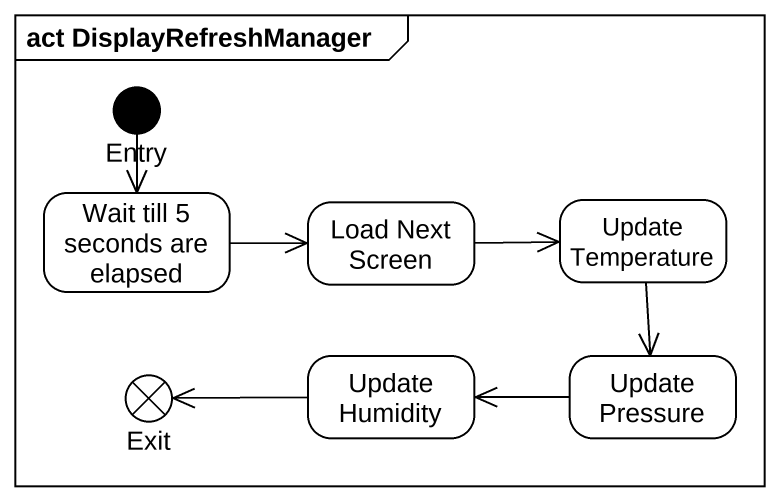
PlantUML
@startuml
mainframe act DisplayRefreshManager
hide empty description
state Entry <<start>>
state "Wait till 5 seconds are elapsed" as Wait_till_5_seconds_are
state "Load Next Screen" as Load_Next_Screen
state "Update Temperature" as Update_Temperature
state Exit <<end>>
state "Update Humidity" as Update_Humidity
state "Update Pressure" as Update_Pressure
Entry --> Wait_till_5_seconds_are
Wait_till_5_seconds_are -right-> Load_Next_Screen
Load_Next_Screen -right-> Update_Temperature
Update_Temperature --> Update_Pressure
Update_Humidity -left-> Exit
Update_Pressure -left-> Update_Humidity
@enduml
